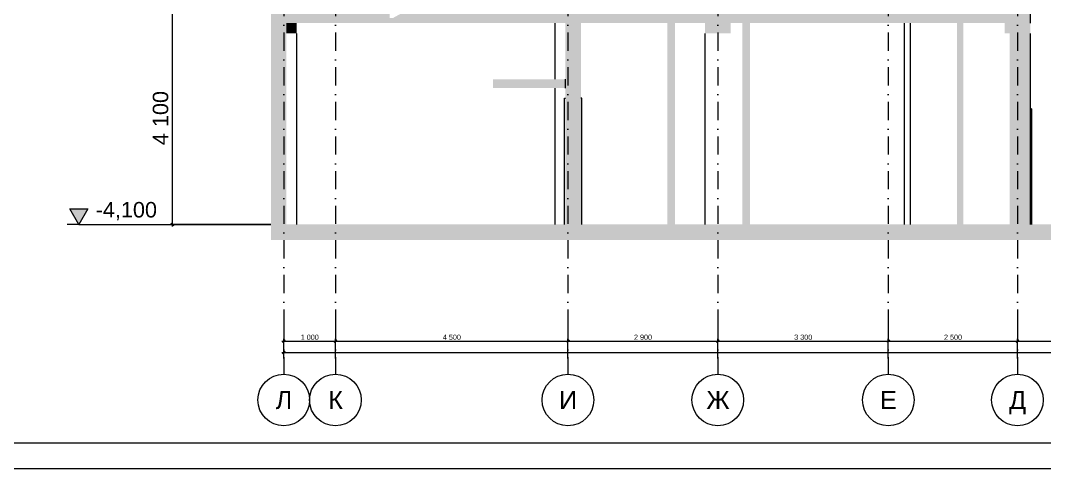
# Model space of a CAD drawing. Header units: millimetres. Extents: x 1499747 to 4230374, y -28481 to 441852.
# Drawn here: x 2526952 to 2546771, y -27675 to -18997 of the extents above; entities that cross this region are included whole.
import ezdxf
from ezdxf.xclip import XClip

# ---------------------------------------------------------------- set-up
doc = ezdxf.new("R2010")
doc.units = ezdxf.units.MM
doc.header["$MEASUREMENT"] = 0
doc.header["$XCLIPFRAME"] = 0
doc.linetypes.add('Штрихпунктирная', pattern=[670.277762, 352.777767, -176.388884, 0, -141.111112])
for name, color, linetype, lineweight in [('3 Разрез_22_0_Ном._пера__7_Ном._пера__7', 7, 'Continuous', 18), ('3 Разрез_22_Двери Archicad_Ном._пера__3_Ном._пера__30', 30, 'Continuous', 18), ('3 Разрез_22_Конструктив - Балки_Ном._пера__7', 7, 'Continuous', 18), ('3 Разрез_22_Конструктив - Колонны_Ном._пера__8_Ном._пера__12', 12, 'Continuous', 18), ('3 Разрез_22_Конструктив - Перекрытия_Ном._пера__1_Ном._пера__7', 7, 'Continuous', 18), ('3 Разрез_22_Конструктив - Перекрытия_Ном._пера__7', 7, 'Continuous', 18), ('3 Разрез_22_Конструктив - Перекрытия_Ном._пера__89_Ном._пера__111', 111, 'Continuous', 18), ('3 Разрез_22_Конструктив - Стена Кирпич Подвал_Ном._пера__1_Ном._пера__7', 7, 'Continuous', 18), ('3 Разрез_22_Конструктив - Стена Кирпич Подвал_Ном._пера__7', 7, 'Continuous', 18), ('3 Разрез_22_Конструктив - Стены Несущие_Ном._пера__7', 7, 'Continuous', 18), ('3 Разрез_22_Размер - Общий_Ном._пера__1_Ном._пера__7', 7, 'Continuous', 18), ('3 Разрез_22_Элемент Модели - Оси_Ном._пера__2_Ном._пера__8', 8, 'Continuous', 18)]:
    doc.layers.add(name, color=color, linetype=linetype, lineweight=lineweight)
doc.layers.add('Чертеж и Рисунок', color=7, linetype='Continuous')
doc.styles.add('СГЕНЕРИР_СТИЛЬ_2', font='arial.ttf')

# ---------------------------------------------------------------- blocks, each defined once
blk = doc.blocks.new('Чертеж_3_22', base_point=(1450000, 29700))
at = {"layer": '3 Разрез_22_Конструктив - Балки_Ном._пера__7', "linetype": 'Continuous'}
for points in [[(1425595, 8628), (1425595, 8428), (1425895, 8428), (1425895, 8628)], [(1425895, 8428), (1426095, 8428), (1426095, 8628), (1425895, 8628)], [(1433995, 8628), (1433995, 8428), (1434495, 8428), (1434495, 8628)], [(1439795, 8628), (1439795, 8428), (1440295, 8428), (1440295, 8628)]]:
    blk.add_hatch(color=256, dxfattribs=at).paths.add_polyline_path(points)
at = {"layer": '3 Разрез_22_Конструктив - Перекрытия_Ном._пера__7', "linetype": 'Continuous'}
for points in [[(1425595, 8828), (1425595, 8628), (1425895, 8628), (1425895, 8828)], [(1425895, 8828), (1425895, 8628), (1431095, 8628), (1431095, 8828), (1428144, 8828), (1427962, 8728), (1427895, 8728), (1427895, 8828)], [(1431095, 8628), (1438095, 8628), (1438095, 8828), (1431095, 8828)], [(1440295, 8828), (1438095, 8828), (1438095, 8628), (1440295, 8628)], [(1429894, 7538), (1429894, 7368), (1431294, 7368), (1431294, 7538)], [(1425595, 4728), (1425595, 4428), (1425895, 4428), (1425895, 4728)], [(1425895, 4728), (1425895, 4428), (1438095, 4428), (1438095, 4728)], [(1438095, 4728), (1438095, 4428), (1441595, 4428), (1441595, 4728)]]:
    blk.add_hatch(color=256, dxfattribs=at).paths.add_polyline_path(points)
at = {"layer": '3 Разрез_22_Конструктив - Стена Кирпич Подвал_Ном._пера__7', "linetype": 'Continuous'}
for points in [[(1433265, 8628), (1433265, 4728), (1433415, 4728), (1433415, 8628)], [(1434720, 8628), (1434720, 4728), (1434870, 4728), (1434870, 8628)], [(1438875, 8628), (1438875, 4728), (1439000, 4728), (1439000, 8628)]]:
    blk.add_hatch(color=256, dxfattribs=at).paths.add_polyline_path(points)
at = {"layer": '3 Разрез_22_Конструктив - Стены Несущие_Ном._пера__7', "linetype": 'Continuous'}
for points in [[(1431295, 4728), (1431595, 4728), (1431595, 8628), (1431295, 8628)], [(1425595, 8428), (1425595, 4728), (1425895, 4728), (1425895, 8428)], [(1439895, 8428), (1439895, 4728), (1440295, 4728), (1440295, 8428)]]:
    blk.add_hatch(color=256, dxfattribs=at).paths.add_polyline_path(points)
at = {"layer": '3 Разрез_22_Размер - Общий_Ном._пера__1_Ном._пера__7', "linetype": 'Continuous'}
blk.add_hatch(color=256, dxfattribs=at).paths.add_polyline_path([(1421879, 4728), (1422053, 5028), (1421705, 5028)])
at = {"layer": '3 Разрез_22_0_Ном._пера__7_Ном._пера__7', "linetype": 'Continuous', "flags": 128}
blk.add_lwpolyline([(1410000, 58900), (1410000, 500), (1491500, 500), (1491500, 58900)], close=True, dxfattribs=at)
blk.add_lwpolyline([(1408000, 0), (1492000, 0)], dxfattribs=at)
at = {"layer": '3 Разрез_22_Двери Archicad_Ном._пера__3_Ном._пера__30', "linetype": 'Continuous'}
for p, q in [((1431276, 4728), (1431276, 7171)), ((1431276, 7171), (1431295, 7171)), ((1431614, 7171), (1431595, 7171)), ((1431614, 4728), (1431614, 7171)), ((1440314, 6965), (1440295, 6965)), ((1440314, 6965), (1440314, 4728))]:
    blk.add_line(p, q, dxfattribs=at)
at = {"layer": '3 Разрез_22_Конструктив - Колонны_Ном._пера__8_Ном._пера__12', "linetype": 'Continuous'}
for p, q in [((1440295, 8628), (1440295, 8828)), ((1431095, 7538), (1431095, 8628)), ((1426095, 4728), (1426095, 8428)), ((1440295, 4728), (1440295, 8428)), ((1431095, 4728), (1431095, 7368))]:
    blk.add_line(p, q, dxfattribs=at)
at = {"layer": '3 Разрез_22_Конструктив - Перекрытия_Ном._пера__1_Ном._пера__7', "linetype": 'Continuous'}
blk.add_line((1431095, 8628), (1431095, 8628), dxfattribs=at)
at = {"layer": '3 Разрез_22_Конструктив - Перекрытия_Ном._пера__89_Ном._пера__111', "linetype": 'Continuous'}
for p, q in [((1431294, 7538), (1431294, 7538)), ((1431294, 7538), (1431294, 7368)), ((1431294, 7368), (1431294, 7368))]:
    blk.add_line(p, q, dxfattribs=at)
at = {"layer": '3 Разрез_22_Конструктив - Стена Кирпич Подвал_Ном._пера__1_Ном._пера__7', "linetype": 'Continuous'}
for p, q in [((1437850, 8628), (1437850, 4728)), ((1437975, 4728), (1437975, 8628)), ((1433995, 8428), (1433995, 4728))]:
    blk.add_line(p, q, dxfattribs=at)
at = {"layer": '3 Разрез_22_Размер - Общий_Ном._пера__1_Ном._пера__7', "linetype": 'Continuous'}
for p, q in [((1423690, 4728), (1423690, 8828)), ((1421879, 4728), (1421705, 5028)), ((1421705, 5028), (1422053, 5028)), ((1422053, 5028), (1421879, 4728)), ((1421879, 4728), (1421654, 4728)), ((1421879, 4728), (1425595, 4728)), ((1425595, 4728), (1423644, 4728)), ((1423665, 4753), (1423715, 4703)), ((1423690, 4690), (1423690, 4728)), ((1425807, 2466), (1425845, 2466)), ((1425870, 2491), (1425820, 2441)), ((1425845, 2128), (1425845, 2513)), ((1425845, 2466), (1426845, 2466)), ((1426870, 2491), (1426820, 2441)), ((1426870, 2491), (1426820, 2441)), ((1426845, 2128), (1426845, 2513)), ((1426845, 2128), (1426845, 2513)), ((1426845, 2466), (1431345, 2466)), ((1431370, 2491), (1431320, 2441)), ((1431370, 2491), (1431320, 2441)), ((1431345, 2128), (1431345, 2513)), ((1431345, 2128), (1431345, 2513)), ((1431345, 2466), (1434245, 2466)), ((1434270, 2491), (1434220, 2441)), ((1434270, 2491), (1434220, 2441)), ((1434245, 2128), (1434245, 2513)), ((1434245, 2128), (1434245, 2513)), ((1434245, 2466), (1437545, 2466)), ((1434245, 2466), (1437545, 2466)), ((1437570, 2491), (1437520, 2441)), ((1437570, 2491), (1437520, 2441)), ((1437545, 2128), (1437545, 2513)), ((1437545, 2466), (1440045, 2466)), ((1440070, 2491), (1440020, 2441)), ((1440070, 2491), (1440020, 2441)), ((1440045, 2128), (1440045, 2513)), ((1440045, 2128), (1440045, 2513)), ((1440045, 2466), (1446345, 2466)), ((1425807, 2247), (1425845, 2247)), ((1425870, 2272), (1425820, 2222)), ((1425845, 2128), (1425845, 2293)), ((1425845, 2247), (1455745, 2247))]:
    blk.add_line(p, q, dxfattribs=at)
at = {"layer": '3 Разрез_22_Элемент Модели - Оси_Ном._пера__2_Ном._пера__8', "linetype": 'Штрихпунктирная'}
for p, q in [((1425845, 17828), (1425845, 2828)), ((1426845, 17828), (1426845, 2828)), ((1431345, 17828), (1431345, 2828)), ((1434245, 17828), (1434245, 2828)), ((1437545, 17828), (1437545, 2828)), ((1440045, 17828), (1440045, 2828)), ((1425845, 2828), (1425845, 1828)), ((1426845, 2828), (1426845, 1828)), ((1431345, 2828), (1431345, 1828)), ((1434245, 2828), (1434245, 1828)), ((1437545, 2828), (1437545, 1828)), ((1440045, 2828), (1440045, 1828))]:
    blk.add_line(p, q, dxfattribs=at)
at = {"layer": '3 Разрез_22_Элемент Модели - Оси_Ном._пера__2_Ном._пера__8', "linetype": 'Continuous'}
for p, q in [((1425845, 2828), (1425845, 2828)), ((1425845, 2828), (1425845, 2828)), ((1426845, 2828), (1426845, 2828)), ((1426845, 2828), (1426845, 2828)), ((1431345, 2828), (1431345, 2828)), ((1431345, 2828), (1431345, 2828)), ((1434245, 2828), (1434245, 2828)), ((1434245, 2828), (1434245, 2828)), ((1437545, 2828), (1437545, 2828)), ((1437545, 2828), (1437545, 2828)), ((1440045, 2828), (1440045, 2828)), ((1440045, 2828), (1440045, 2828))]:
    blk.add_line(p, q, dxfattribs=at)
for centre in [(1425845, 1328), (1426845, 1328), (1431345, 1328), (1434245, 1328), (1437545, 1328), (1440045, 1328)]:
    blk.add_circle(centre, 500, dxfattribs=at)
at = {"layer": '3 Разрез_22_Размер - Общий_Ном._пера__1_Ном._пера__7', "linetype": 'Continuous', "insert": (1423613, 6263), "char_height": 300, "attachment_point": 7, "rotation": 90, "style": 'СГЕНЕРИР_СТИЛЬ_2'}
blk.add_mtext('\\A1;{\\pql;\\fArial|b0|i0|c204|p0;\\W1.000000;4\xa0100}', dxfattribs=at)
at = {"layer": '3 Разрез_22_Размер - Общий_Ном._пера__1_Ном._пера__7', "linetype": 'Continuous', "attachment_point": 7, "style": 'СГЕНЕРИР_СТИЛЬ_2'}
for s, insert, char_height in [('\\A1;{\\pql;\\fArial|b0|i0|c204|p0;\\W1.000000;-4,100}', (1422203, 4806), 300), ('\\A1;{\\pql;\\fArial|b0|i0|c204|p0;\\W1.000000;1\xa0000}', (1426173, 2492), 100), ('\\A1;{\\pql;\\fArial|b0|i0|c204|p0;\\W1.000000;4\xa0500}', (1428923, 2492), 100), ('\\A1;{\\pql;\\fArial|b0|i0|c204|p0;\\W1.000000;2\xa0900}', (1432623, 2492), 100), ('\\A1;{\\pql;\\fArial|b0|i0|c204|p0;\\W1.000000;3\xa0300}', (1435723, 2492), 100), ('\\A1;{\\pql;\\fArial|b0|i0|c204|p0;\\W1.000000;2\xa0500}', (1438623, 2492), 100)]:
    blk.add_mtext(s, dxfattribs=dict(at, insert=insert, char_height=char_height))
at = {"layer": '3 Разрез_22_Элемент Модели - Оси_Ном._пера__2_Ном._пера__8', "linetype": 'Continuous', "char_height": 350, "attachment_point": 1, "style": 'СГЕНЕРИР_СТИЛЬ_2'}
for s, insert in [('\\A1;{\\pql;\\fArial|b0|i0|c204|p0;\\W1.000000;Л}', (1425687, 1503)), ('\\A1;{\\pql;\\fArial|b0|i0|c204|p0;\\W1.000000;К}', (1426705, 1503)), ('\\A1;{\\pql;\\fArial|b0|i0|c204|p0;\\W1.000000;И}', (1431172, 1503)), ('\\A1;{\\pql;\\fArial|b0|i0|c204|p0;\\W1.000000;Ж}', (1434023, 1503)), ('\\A1;{\\pql;\\fArial|b0|i0|c204|p0;\\W1.000000;Е}', (1437384, 1503)), ('\\A1;{\\pql;\\fArial|b0|i0|c204|p0;\\W1.000000;Д}', (1439882, 1503))]:
    blk.add_mtext(s, dxfattribs=dict(at, insert=insert))

msp = doc.modelspace()

# ---------------------------------------------------------------- block references
at = {"layer": 'Чертеж и Рисунок', "linetype": 'Continuous'}
ref = msp.add_blockref('Чертеж_3_22', (2556202.85824, 2025.38887), dxfattribs=at)
XClip(ref).set_block_clipping_path([(1408000, 0), (1492000, 59400.0000000006)])

doc.saveas('drawing.dxf')
